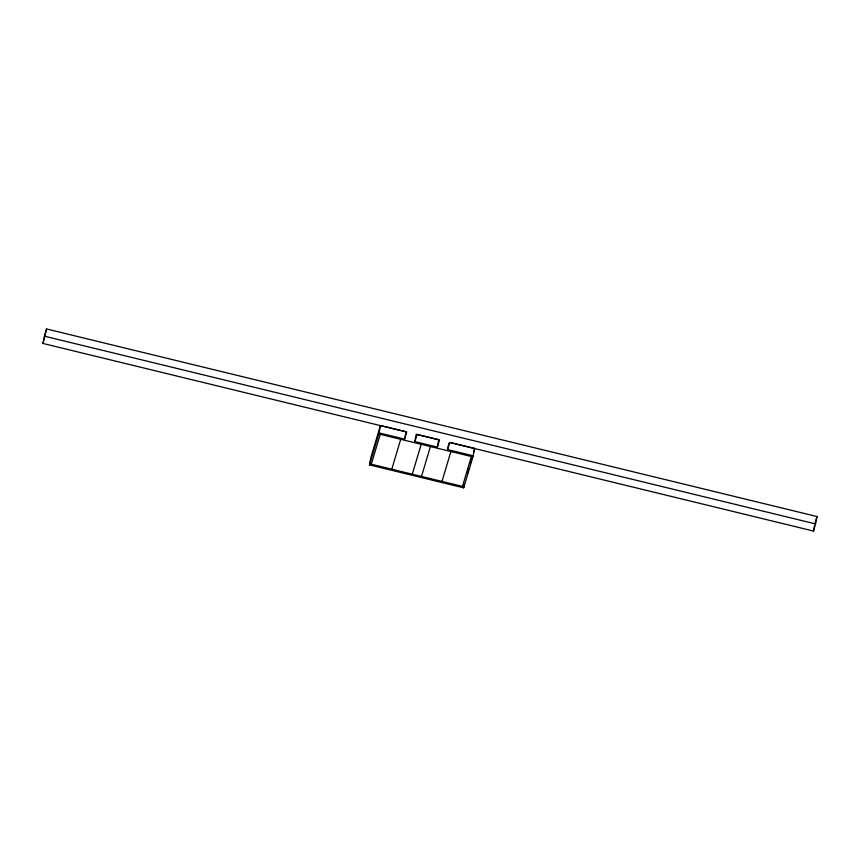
<?xml version="1.0" encoding="UTF-8"?>
<svg xmlns="http://www.w3.org/2000/svg" width="860" height="860" viewBox="0 0 860 860"><rect width="100%" height="100%" fill="white"/><g stroke="black" fill="none" stroke-linecap="round" stroke-linejoin="round"><path stroke-width="1.29" d="M473.215 455.832L463.669 487.835L369.477 464.894L379.013 432.892L404.608 439.127L406.726 432.01L43 343.462L44.419 336.077L46.537 328.961L817 516.538L815.581 523.923L813.463 531.039L449.737 442.481L447.608 449.597L473.215 455.832L474.623 448.447L450.307 442.524M43 343.462L46.537 328.961M369.477 464.894L370.886 457.52L380.432 425.506L406.027 431.741L404.608 439.127M379.013 432.892L380.432 425.506M414.853 441.621L416.262 434.236L438.793 439.718L437.375 447.103L414.853 441.621L416.971 434.504L439.492 439.987L437.375 447.103M447.608 449.597L448.791 443.438M463.669 487.835L464.378 484.137M813.463 531.039L814.409 526.116M391.784 469.205L400.695 439.299M412.273 474.193L421.196 444.298M421.507 476.44L430.419 446.544M441.986 481.428L450.898 451.521M467.378 472.763L468.517 468.926M470.044 463.809L471.957 457.402M473.484 452.285L474.623 448.447M814.882 523.654L817 516.538M45.118 336.346L815.581 523.923M380.217 434.321L371.305 464.217L462.465 486.405L471.377 456.51L380.217 434.321"/></g></svg>
